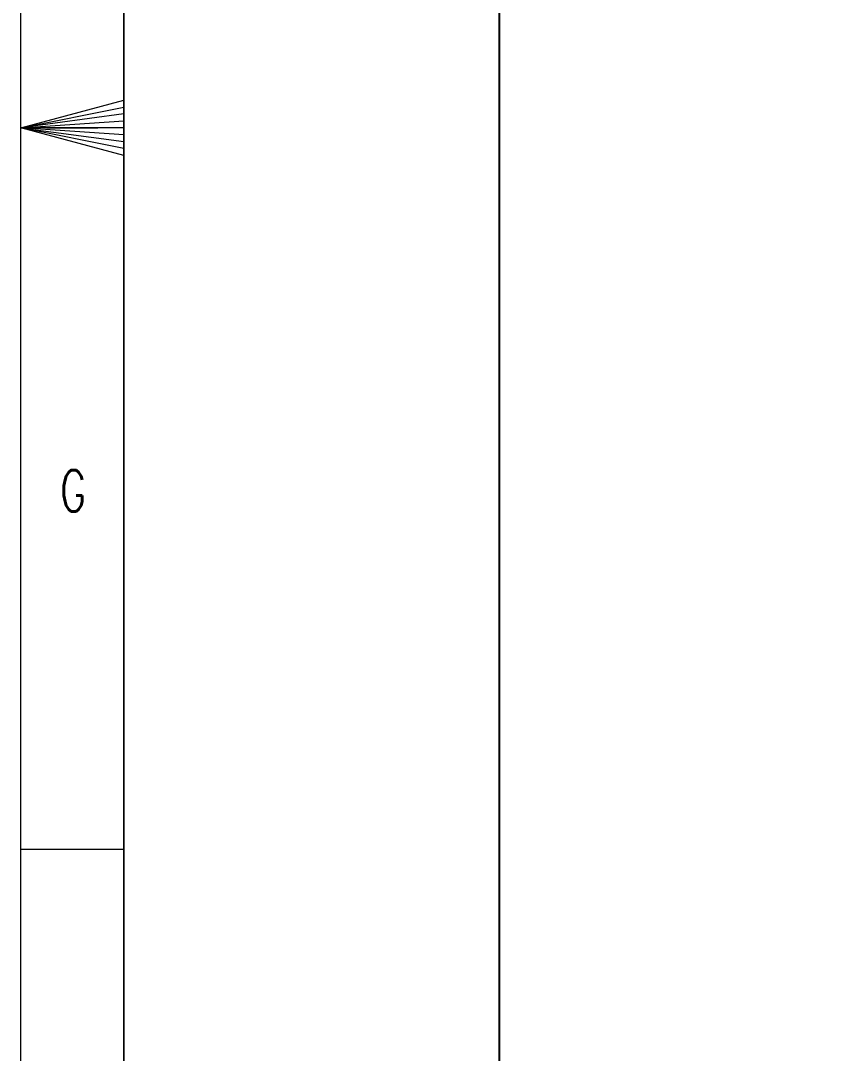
# Model space of a CAD drawing. Header units: inches. Extents: x -1128 to 651, y 96 to 845.
# Drawn here: x -1127.94 to -1108.68, y 717.26 to 741.8 of the extents above; entities that cross this region are included whole.
import ezdxf

# ---------------------------------------------------------------- set-up
doc = ezdxf.new("R2010")
doc.units = ezdxf.units.IN
doc.header["$MEASUREMENT"] = 0
doc.layers.add('Background Stuff', color=253, linetype='Continuous')
doc.layers.add('Cables', color=7, linetype='Continuous', lineweight=0)
doc.styles.add('TEG BORDER', font='txt_qlt.shx', dxfattribs={"width": 0.7, "bigfont": 'hztxt.shx'})

# ---------------------------------------------------------------- blocks, each defined once
blk = doc.blocks.new('TEG BORDER A2')
at = {"linetype": 'Continuous'}
blk.add_line((5, 415), (5, 5), dxfattribs=at)
for p, q in [((5, 210), (0, 210)), ((1.25, 210), (3.75, 210)), ((0, 175), (5, 175))]:
    blk.add_line(p, q)
at = {"color": 5, "lineweight": 15}
blk.add_lwpolyline([(0, 420), (594, 420), (594, 0), (0, 0)], close=True, dxfattribs=at)
blk.add_lwpolyline([(5, 415), (589, 415), (589, 5), (5, 5)], close=True)
blk.add_lwpolyline([(0, 210), (5, 211.34), (5, 208.66), (0, 210), (5, 211.005), (5, 210.67), (0, 210), (5, 210.335), (5, 209.665), (0, 210), (5, 209.33), (5, 208.995), (0, 210)])
at = {"insert": (1.91, 193.389), "char_height": 2, "width": 2, "attachment_point": 1, "style": 'TEG BORDER'}
blk.add_mtext('G', dxfattribs=at)

msp = doc.modelspace()

# ---------------------------------------------------------------- linework, layer by layer
at = {"layer": 'Background Stuff'}
msp.add_lwpolyline([(-1116.562, 829.555), (-897.6, 829.555), (-897.6, 652.653), (-1116.562, 652.653)], close=True, dxfattribs=at)

# ---------------------------------------------------------------- block references
at = {"layer": 'Cables', "color": 0, "xscale": 0.4897326461023622, "yscale": 0.4897326461023622, "zscale": 0.4897326461023622}
msp.add_blockref('TEG BORDER A2', (-1127.935, 636.411), dxfattribs=at)

doc.saveas('drawing.dxf')
